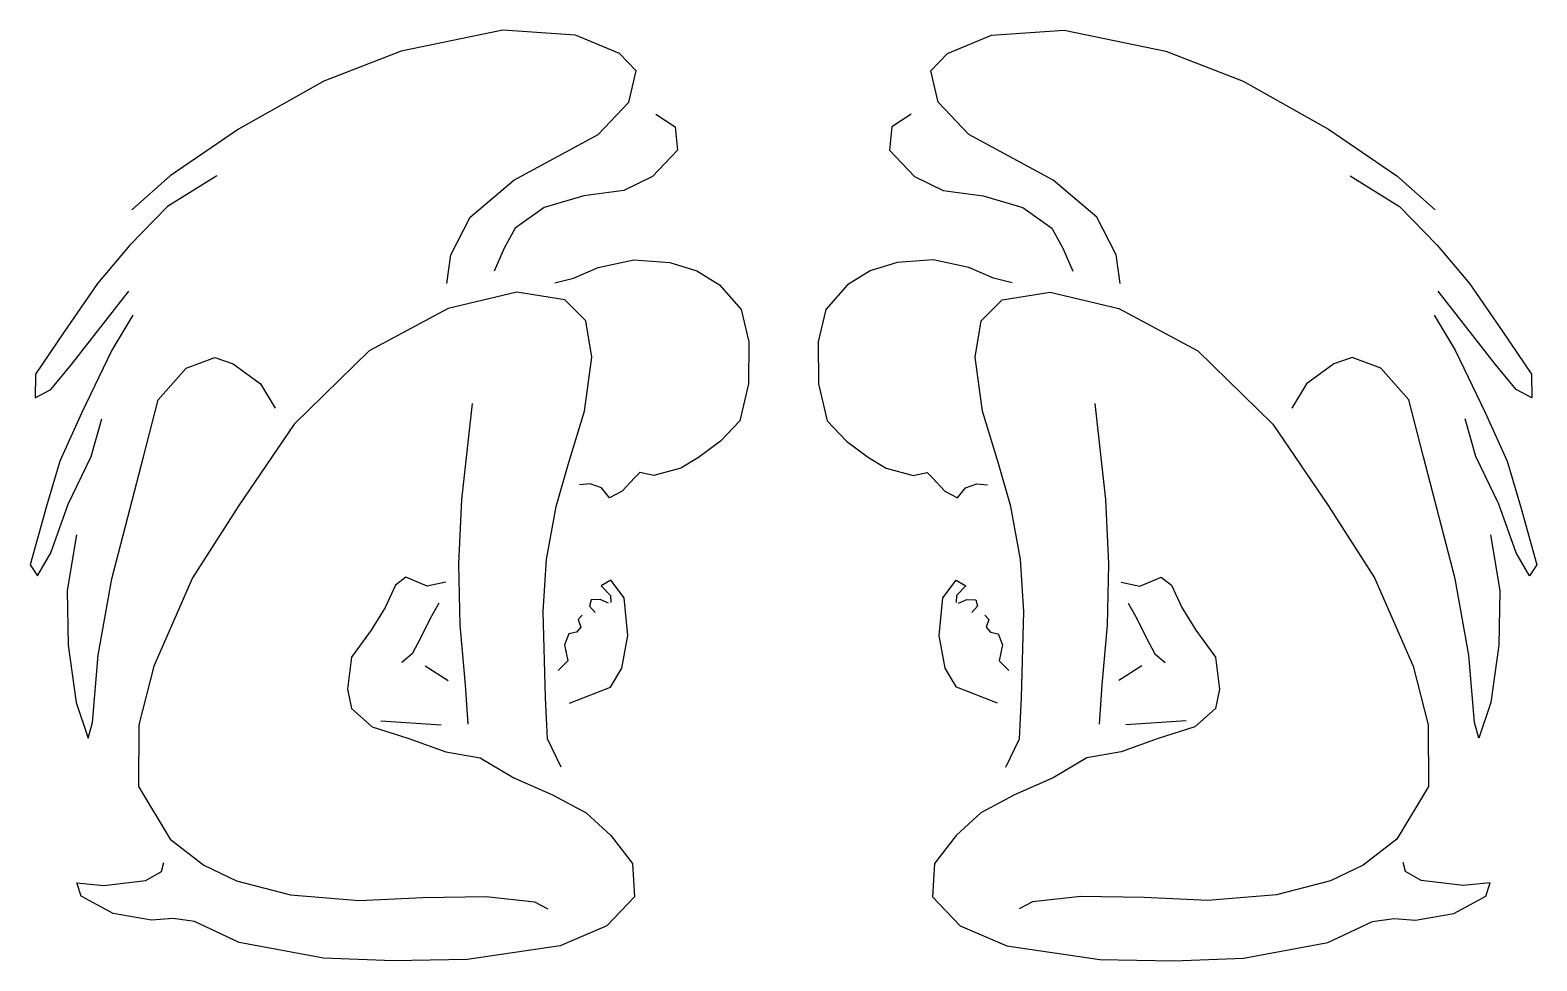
# Model space of a CAD drawing. Extents: x -20.3 to 7.8, y -6.2 to 11.1.
import ezdxf

# ---------------------------------------------------------------- set-up
doc = ezdxf.new("R2010")
doc.units = 0
doc.layers.add('DEFAULT', color=7, linetype='CONTINUOUS')

msp = doc.modelspace()

# ---------------------------------------------------------------- linework, layer by layer
at = {"layer": 'DEFAULT', "color": 7}
for points in [[(-12.498275, 6.4058), (-12.420253, 6.936801), (-12.064473, 7.642719), (-11.249923, 8.329897), (-9.68012, 9.176375), (-9.108998, 9.779217), (-8.968559, 10.363317), (-9.283768, 10.688165), (-10.098318, 11.02863), (-11.455901, 11.122336), (-13.347154, 10.731894), (-14.789001, 10.169658), (-16.374409, 9.279451), (-17.647728, 8.407985), (-18.365531, 7.773908)], [(0.042413, 6.4058), (-0.035609, 6.936801), (-0.391389, 7.642719), (-1.205939, 8.329897), (-2.775742, 9.176375), (-3.346863, 9.779217), (-3.487303, 10.363317), (-3.172094, 10.688165), (-2.357544, 11.02863), (-0.999961, 11.122336), (0.891293, 10.731894), (2.33314, 10.169658), (3.918547, 9.279451), (5.191866, 8.407985), (5.909669, 7.773908)], [(-8.603416, 9.560569), (-8.247635, 9.320057), (-8.200822, 8.889009), (-8.668954, 8.395491), (-9.199504, 8.136238), (-9.948515, 8.039408), (-10.681922, 7.817637), (-11.221835, 7.436566), (-11.427813, 7.064866), (-11.618187, 6.636942)], [(-3.852446, 9.560569), (-4.208226, 9.320057), (-4.25504, 8.889009), (-3.786908, 8.395491), (-3.256358, 8.136238), (-2.507346, 8.039408), (-1.773939, 7.817637), (-1.234027, 7.436566), (-1.028049, 7.064866), (-0.837675, 6.636942)], [(-16.780123, 8.411109), (-17.697662, 7.836379), (-18.402981, 7.121089), (-19.005311, 6.4058), (-19.623246, 5.506222), (-20.156916, 4.715968), (-20.160037, 4.278674), (-19.869795, 4.428603), (-19.485927, 4.89401), (-18.421707, 6.262117)], [(4.324261, 8.411109), (5.2418, 7.836379), (5.947119, 7.121089), (6.549449, 6.4058), (7.167384, 5.506222), (7.701054, 4.715968), (7.704175, 4.278674), (7.413933, 4.428603), (7.030065, 4.89401), (5.965845, 6.262117)], [(-10.488428, 6.418294), (-10.138889, 6.505753), (-9.676999, 6.705659), (-9.015372, 6.846218), (-8.347504, 6.796242), (-7.8388, 6.640065), (-7.420602, 6.377688), (-7.018008, 5.918529), (-6.874448, 5.315687), (-6.877569, 4.534803), (-7.039855, 3.844502), (-7.398756, 3.466555), (-7.813833, 3.163572), (-8.138405, 2.966789), (-8.640866, 2.832477), (-8.90302, 2.882454), (-9.002889, 2.788748), (-9.233834, 2.538865), (-9.471021, 2.4108), (-9.617702, 2.601336), (-9.829922, 2.673177), (-10.026537, 2.657559)], [(-1.967434, 6.418294), (-2.316973, 6.505753), (-2.778863, 6.705659), (-3.44049, 6.846218), (-4.108358, 6.796242), (-4.617062, 6.640065), (-5.03526, 6.377688), (-5.437853, 5.918529), (-5.581414, 5.315687), (-5.578293, 4.534803), (-5.416007, 3.844502), (-5.057106, 3.466555), (-4.642029, 3.163572), (-4.317457, 2.966789), (-3.814995, 2.832477), (-3.552841, 2.882454), (-3.452973, 2.788748), (-3.222028, 2.538865), (-2.984841, 2.4108), (-2.83816, 2.601336), (-2.62594, 2.673177), (-2.429324, 2.657559)], [(-10.370198, -2.598657), (-10.621675, -2.073147), (-10.660364, -1.301479), (-10.70458, 0.29441), (-10.643783, 1.262454), (-10.461393, 2.252624), (-10.232023, 3.051951), (-9.930803, 4.028292), (-9.798156, 5.035057), (-9.908695, 5.709921), (-10.298347, 6.10267), (-11.193717, 6.243728), (-12.473213, 5.939486), (-13.940625, 5.148456), (-15.338951, 3.787664), (-16.369732, 2.269219), (-17.231941, 0.922255), (-17.950448, -0.723418), (-18.232324, -1.815924), (-18.240614, -2.960981), (-17.651991, -3.940088), (-17.021916, -4.42411), (-16.413948, -4.717289), (-15.408038, -4.977278), (-14.128543, -5.085145), (-12.945769, -5.027063), (-11.762996, -5.007702), (-10.867626, -5.110038), (-10.618912, -5.237266)], [(-2.085664, -2.598657), (-1.834187, -2.073147), (-1.795498, -1.301479), (-1.751282, 0.29441), (-1.812079, 1.262454), (-1.994469, 2.252624), (-2.223839, 3.051951), (-2.525059, 4.028292), (-2.657706, 5.035057), (-2.547167, 5.709921), (-2.157515, 6.10267), (-1.262144, 6.243728), (0.017351, 5.939486), (1.484764, 5.148456), (2.883089, 3.787664), (3.91387, 2.269219), (4.776079, 0.922255), (5.494586, -0.723418), (5.776462, -1.815924), (5.784752, -2.960981), (5.196129, -3.940088), (4.566054, -4.42411), (3.958086, -4.717289), (2.952176, -4.977278), (1.672681, -5.085145), (0.489908, -5.027063), (-0.692866, -5.007702), (-1.588236, -5.110038), (-1.83695, -5.237266)], [(-18.346805, 5.812329), (-18.733795, 5.162634), (-19.295553, 4.000679), (-19.701268, 3.097978), (-19.954059, 2.260871), (-20.256784, 1.167634), (-20.119466, 0.961481), (-19.869795, 1.392528), (-19.548344, 2.298353), (-19.120784, 3.182313), (-18.921047, 3.881985)], [(5.890944, 5.812329), (6.277933, 5.162634), (6.839691, 4.000679), (7.245406, 3.097978), (7.498197, 2.260871), (7.800923, 1.167634), (7.663604, 0.961481), (7.413933, 1.392528), (7.092483, 2.298353), (6.664922, 3.182313), (6.465186, 3.881985)], [(-19.395421, 1.726746), (-19.56707, 0.689733), (-19.551465, -0.331662), (-19.398542, -1.399911), (-19.17696, -2.058977), (-19.092696, -1.768488), (-18.989707, -0.512827), (-18.736915, 0.905257), (-18.147069, 3.176066), (-17.872432, 4.241191), (-17.348124, 4.828415), (-16.814453, 5.025198), (-16.477398, 4.906504), (-15.968694, 4.534803), (-15.694057, 4.081891)], [(6.939559, 1.726746), (7.111208, 0.689733), (7.095604, -0.331662), (6.94268, -1.399911), (6.721098, -2.058977), (6.636834, -1.768488), (6.533845, -0.512827), (6.281054, 0.905257), (5.691207, 3.176066), (5.41657, 4.241191), (4.892262, 4.828415), (4.358591, 5.025198), (4.021536, 4.906504), (3.512832, 4.534803), (3.238195, 4.081891)], [(-12.028291, 4.172115), (-12.224499, 2.385384), (-12.279769, 1.18501), (-12.252134, 0.039953), (-12.155412, -1.069148), (-12.105669, -1.802095)], [(-0.427571, 4.172115), (-0.231363, 2.385384), (-0.176093, 1.18501), (-0.203728, 0.039953), (-0.30045, -1.069148), (-0.350193, -1.802095)], [(-12.514665, 0.842046), (-12.865628, 0.770134), (-13.258044, 0.93885), (-13.451488, 0.786729), (-13.647696, 0.374619), (-13.907464, -0.05132), (-14.269481, -0.554702), (-14.349622, -1.146592), (-14.272244, -1.511682), (-13.885356, -1.85188), (-13.202774, -2.070382), (-12.514665, -2.316541), (-11.876299, -2.429941), (-11.251751, -2.797797), (-10.53048, -3.115868), (-9.903168, -3.453301), (-9.441665, -3.870942), (-9.038196, -4.396452), (-9.005034, -5.013233), (-9.519043, -5.555338), (-10.384015, -5.92596), (-12.119486, -6.183183), (-13.495704, -6.208076), (-14.794544, -6.155525), (-16.366969, -5.865112), (-17.193252, -5.477894), (-17.593958, -5.417046), (-17.994664, -5.44747), (-18.713171, -5.328539), (-19.307321, -5.00217), (-19.384699, -4.75601), (-18.884507, -4.805796), (-18.099676, -4.711757), (-17.80951, -4.545807), (-17.765294, -4.374325)], [(-10.21379, -1.409282), (-9.449174, -1.109422), (-9.240075, -0.756463), (-9.127724, -0.147374), (-9.193262, 0.549174), (-9.446054, 0.883392), (-9.623944, 0.774069), (-9.449174, 0.592904), (-9.446054, 0.464839)], [(0.058803, 0.842046), (0.409766, 0.770134), (0.802182, 0.93885), (0.995626, 0.786729), (1.191834, 0.374619), (1.451602, -0.05132), (1.813619, -0.554702), (1.89376, -1.146592), (1.816382, -1.511682), (1.429494, -1.85188), (0.746912, -2.070382), (0.058803, -2.316541), (-0.579563, -2.429941), (-1.204111, -2.797797), (-1.925382, -3.115868), (-2.552694, -3.453301), (-3.014196, -3.870942), (-3.417666, -4.396452), (-3.450828, -5.013233), (-2.936819, -5.555338), (-2.071847, -5.92596), (-0.336376, -6.183183), (1.039842, -6.208076), (2.338682, -6.155525), (3.911107, -5.865112), (4.73739, -5.477894), (5.138096, -5.417046), (5.538802, -5.44747), (6.257309, -5.328539), (6.851459, -5.00217), (6.928837, -4.75601), (6.428645, -4.805796), (5.643814, -4.711757), (5.353648, -4.545807), (5.309432, -4.374325)], [(-2.242072, -1.409282), (-3.006687, -1.109422), (-3.215786, -0.756463), (-3.328138, -0.147374), (-3.2626, 0.549174), (-3.009808, 0.883392), (-2.831918, 0.774069), (-3.006687, 0.592904), (-3.009808, 0.464839)], [(-12.648077, 0.452345), (-12.816605, 0.155609), (-12.978891, -0.18798), (-13.144297, -0.490963), (-13.334671, -0.653386)], [(-9.489746, 0.452345), (-9.639548, 0.517939), (-9.811197, 0.514815), (-9.839285, 0.399244), (-9.733175, 0.277427)], [(-2.966116, 0.452345), (-2.816314, 0.517939), (-2.644665, 0.514815), (-2.616577, 0.399244), (-2.722687, 0.277427)], [(0.192215, 0.452345), (0.360743, 0.155609), (0.523029, -0.18798), (0.688435, -0.490963), (0.878809, -0.653386)], [(-9.976603, 0.22745), (-10.054625, 0.146238), (-10.00157, 0.002556), (-10.082713, -0.088027), (-10.226274, -0.119262), (-10.304296, -0.325415), (-10.241878, -0.619028), (-10.42601, -0.803316)], [(-2.479259, 0.22745), (-2.401236, 0.146238), (-2.454291, 0.002556), (-2.373149, -0.088027), (-2.229588, -0.119262), (-2.151566, -0.325415), (-2.213984, -0.619028), (-2.029852, -0.803316)], [(-12.897748, -0.715857), (-12.473308, -0.990728)], [(0.441886, -0.715857), (0.017446, -0.990728)], [(-13.727902, -1.740376), (-12.604385, -1.815341)], [(1.27204, -1.740376), (0.148523, -1.815341)]]:
    msp.add_lwpolyline(points, dxfattribs=at)

doc.saveas('drawing.dxf')
